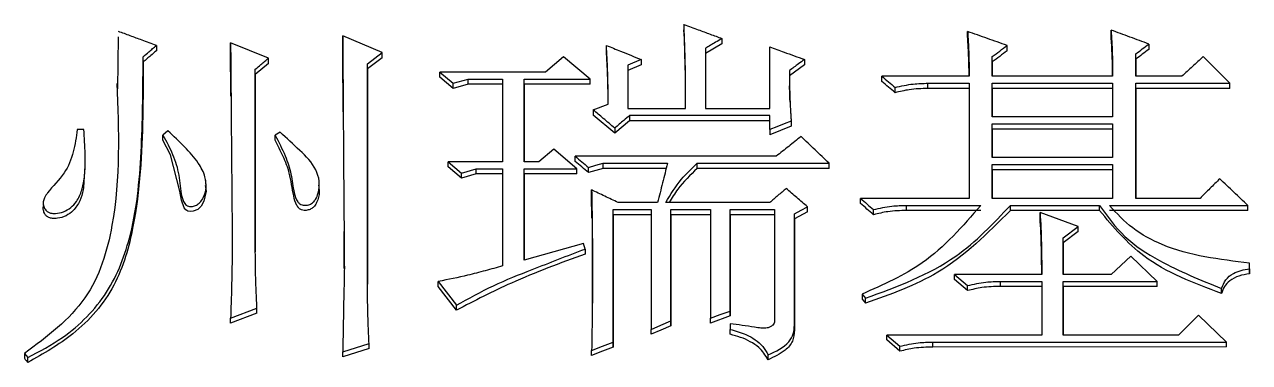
# Model space of a CAD drawing. Header units: millimetres. Extents: x 2379 to 4059, y 879 to 2067.
# Drawn here: x 2711.78 to 2719.82, y 1809.77 to 1811.98 of the extents above; entities that cross this region are included whole.
import ezdxf

# ---------------------------------------------------------------- set-up
doc = ezdxf.new("R2010")
doc.units = ezdxf.units.MM

msp = doc.modelspace()

# ---------------------------------------------------------------- linework, layer by layer
at = {"color": 7, "linetype": 'Continuous', "lineweight": 25}
for p, q in [((2716.1076, 1811.9838), (2716.1076, 1811.9488)), ((2717.9682, 1811.903), (2717.9681, 1811.9379)), ((2718.9093, 1811.9122), (2718.9093, 1811.9471)), ((2712.393, 1811.5623), (2712.3972, 1811.903)), ((2712.646, 1811.8461), (2712.646, 1811.8113)), ((2713.3816, 1811.7634), (2713.1328, 1811.8644)), ((2713.1328, 1811.8297), (2713.1328, 1811.8644)), ((2714.128, 1811.8002), (2713.8684, 1811.9103)), ((2713.8684, 1811.8755), (2713.8684, 1811.9103)), ((2715.5992, 1811.8114), (2715.5992, 1811.8461)), ((2716.3564, 1811.8572), (2716.2482, 1811.793)), ((2716.3564, 1811.892), (2716.3564, 1811.8572)), ((2716.6701, 1811.4325), (2716.6701, 1811.8369)), ((2718.2278, 1811.8114), (2718.2278, 1811.8461)), ((2719.1581, 1811.8553), (2719.1581, 1811.8205)), ((2712.5594, 1811.7379), (2712.5594, 1811.7726)), ((2713.1355, 1811.5145), (2713.1328, 1811.8297)), ((2713.3816, 1811.7288), (2713.3816, 1811.7634)), ((2714.0307, 1811.7267), (2714.128, 1811.8002)), ((2714.128, 1811.7655), (2714.0307, 1811.6921)), ((2714.128, 1811.7655), (2714.128, 1811.8002)), ((2715.3179, 1811.7726), (2715.1989, 1811.6716)), ((2715.491, 1811.6256), (2715.3179, 1811.7726)), ((2716.2482, 1811.8277), (2716.2482, 1811.4325)), ((2716.2482, 1811.8277), (2716.2482, 1811.793)), ((2716.2482, 1811.793), (2716.2482, 1811.4325)), ((2718.1304, 1811.644), (2718.1304, 1811.7727)), ((2718.1304, 1811.738), (2718.1304, 1811.7727)), ((2719.0715, 1811.644), (2719.0715, 1811.791)), ((2719.0715, 1811.7564), (2719.0715, 1811.791)), ((2719.0715, 1811.7564), (2719.0715, 1811.644)), ((2713.3816, 1811.7288), (2713.2951, 1811.6554)), ((2713.2951, 1810.4919), (2713.2951, 1811.69)), ((2713.2951, 1811.6554), (2713.2951, 1811.69)), ((2714.0307, 1810.2792), (2714.0307, 1811.7267)), ((2714.0307, 1811.6921), (2714.0307, 1811.7267)), ((2714.0307, 1811.6921), (2714.0307, 1810.2791)), ((2715.8263, 1811.7543), (2715.7398, 1811.7175)), ((2715.8263, 1811.7196), (2715.7398, 1811.6829)), ((2715.7398, 1811.7175), (2715.7398, 1811.4325)), ((2715.7398, 1811.7175), (2715.7398, 1811.6829)), ((2715.7398, 1811.6829), (2715.7398, 1811.4325)), ((2715.8263, 1811.7543), (2715.8263, 1811.7196)), ((2716.8972, 1811.7197), (2716.7999, 1811.6462)), ((2716.8972, 1811.7543), (2716.8972, 1811.7197)), ((2718.1304, 1811.738), (2718.1304, 1811.644)), ((2713.2951, 1811.6554), (2713.2951, 1810.4918)), ((2714.5066, 1811.6716), (2714.5932, 1811.5981)), ((2715.1989, 1811.6716), (2714.5066, 1811.6716)), ((2714.5066, 1811.6371), (2714.5066, 1811.6716)), ((2714.5932, 1811.5636), (2714.5066, 1811.6371)), ((2714.5932, 1811.5981), (2714.6905, 1811.6256)), ((2714.5932, 1811.5636), (2714.5932, 1811.5981)), ((2714.6905, 1811.6256), (2714.9177, 1811.6256)), ((2714.6905, 1811.5912), (2714.6905, 1811.6256)), ((2714.9177, 1811.6256), (2714.9177, 1811.0826)), ((2715.0583, 1811.6256), (2715.491, 1811.6256)), ((2715.0583, 1811.0826), (2715.0583, 1811.6256)), ((2715.0583, 1811.5912), (2715.0583, 1811.6256)), ((2717.979, 1811.644), (2717.4057, 1811.644)), ((2717.4057, 1811.6095), (2717.4057, 1811.644)), ((2717.7085, 1811.5981), (2717.979, 1811.5981)), ((2717.7085, 1811.5637), (2717.7085, 1811.5981)), ((2717.979, 1811.5981), (2717.979, 1810.8429)), ((2718.9201, 1811.644), (2718.1304, 1811.644)), ((2718.1304, 1811.5981), (2718.9201, 1811.5981)), ((2718.1304, 1811.3773), (2718.1304, 1811.5981)), ((2718.1304, 1811.5637), (2718.1304, 1811.5981)), ((2718.9201, 1811.5981), (2718.9201, 1811.3773)), ((2719.3744, 1811.6441), (2719.0715, 1811.644)), ((2719.0715, 1811.5981), (2719.6881, 1811.5981)), ((2719.0715, 1810.8429), (2719.0715, 1811.5981)), ((2719.0715, 1811.5637), (2719.0715, 1811.5981)), ((2719.6881, 1811.5637), (2719.6881, 1811.5981)), ((2714.6905, 1811.5912), (2714.5932, 1811.5636)), ((2714.9177, 1811.5912), (2714.6905, 1811.5912)), ((2715.0583, 1811.5912), (2715.0583, 1811.0826)), ((2715.491, 1811.5912), (2715.0583, 1811.5912)), ((2717.4922, 1811.5361), (2717.4922, 1811.5705)), ((2717.979, 1811.5637), (2717.7085, 1811.5637)), ((2718.1304, 1811.5637), (2718.1304, 1811.3773)), ((2718.9201, 1811.5637), (2718.1304, 1811.5637)), ((2719.0715, 1811.5637), (2719.0715, 1810.8429)), ((2719.6881, 1811.5637), (2719.0715, 1811.5637)), ((2715.5126, 1811.4233), (2715.61, 1811.4601)), ((2715.5126, 1811.4233), (2715.5126, 1811.3891)), ((2715.6533, 1811.2696), (2715.5126, 1811.3891)), ((2715.7398, 1811.4325), (2716.1184, 1811.4325)), ((2716.6701, 1811.3865), (2715.7506, 1811.3865)), ((2715.7506, 1811.3865), (2715.7506, 1811.3524)), ((2716.2482, 1811.4325), (2716.6701, 1811.4325)), ((2716.6701, 1811.2945), (2716.6701, 1811.3865)), ((2718.9201, 1811.3773), (2718.1304, 1811.3773)), ((2712.1701, 1811.2945), (2712.1267, 1811.2945)), ((2712.7218, 1811.2852), (2712.6893, 1811.2576)), ((2713.4574, 1811.2761), (2713.4249, 1811.2576)), ((2715.7506, 1811.3524), (2715.6533, 1811.2696)), ((2715.6533, 1811.3037), (2715.6533, 1811.2696)), ((2716.6701, 1811.3524), (2715.7506, 1811.3524)), ((2716.8107, 1811.3156), (2716.6701, 1811.2605)), ((2716.6701, 1811.2945), (2716.6701, 1811.2605)), ((2716.8107, 1811.3497), (2716.8107, 1811.3156)), ((2718.1304, 1811.3313), (2718.9201, 1811.3313)), ((2718.1304, 1811.1103), (2718.1304, 1811.3313)), ((2718.1304, 1811.2972), (2718.1304, 1811.3313)), ((2718.1304, 1811.2972), (2718.1304, 1811.1103)), ((2718.9201, 1811.2972), (2718.1304, 1811.2972)), ((2718.9201, 1811.3313), (2718.9201, 1811.1103)), ((2713.4249, 1811.2236), (2713.4249, 1811.2576)), ((2715.253, 1811.1655), (2715.1557, 1811.0826)), ((2715.4045, 1811.0365), (2715.253, 1811.1655)), ((2716.7134, 1811.1195), (2715.3936, 1811.1195)), ((2715.3936, 1811.0857), (2715.3936, 1811.1195)), ((2712.1771, 1811.0018), (2712.1771, 1811.0359)), ((2714.5607, 1811.0826), (2714.6472, 1811.0089)), ((2714.9177, 1811.0826), (2714.5607, 1811.0826)), ((2714.6472, 1810.9752), (2714.5607, 1811.0488)), ((2714.6472, 1811.0089), (2714.7446, 1811.0365)), ((2714.7446, 1811.0365), (2714.9177, 1811.0365)), ((2714.7446, 1811.0028), (2714.7446, 1811.0365)), ((2714.9177, 1811.0365), (2714.9177, 1810.3995)), ((2715.1557, 1811.0826), (2715.0583, 1811.0826)), ((2715.0583, 1811.0365), (2715.4045, 1811.0365)), ((2715.0583, 1810.4365), (2715.0583, 1811.0365)), ((2715.0583, 1811.0028), (2715.0583, 1811.0365)), ((2715.4802, 1811.012), (2715.4802, 1811.0458)), ((2715.5775, 1811.0397), (2715.4802, 1811.012)), ((2715.5775, 1811.0734), (2715.9994, 1811.0734)), ((2715.9909, 1811.0397), (2715.5775, 1811.0397)), ((2716.1942, 1811.0734), (2717.0595, 1811.0734)), ((2716.1942, 1811.0397), (2716.1942, 1811.0734)), ((2717.0595, 1811.0397), (2716.1942, 1811.0397)), ((2717.0595, 1811.0397), (2717.0595, 1811.0734)), ((2718.9201, 1811.1103), (2718.1304, 1811.1103)), ((2718.1304, 1811.0642), (2718.9201, 1811.0642)), ((2718.1304, 1810.8429), (2718.1304, 1811.0642)), ((2718.1304, 1811.0305), (2718.1304, 1811.0642)), ((2718.9201, 1811.0642), (2718.9201, 1810.8429)), ((2712.9698, 1810.9365), (2712.9698, 1810.962)), ((2713.713, 1810.9579), (2713.713, 1810.9628)), ((2714.6472, 1810.9752), (2714.6472, 1811.0089)), ((2714.7446, 1811.0028), (2714.6472, 1810.9752)), ((2714.9177, 1811.0028), (2714.7446, 1811.0028)), ((2715.0583, 1811.0028), (2715.0583, 1810.4365)), ((2715.4045, 1811.0028), (2715.0583, 1811.0028)), ((2718.1304, 1811.0305), (2718.1304, 1810.8429)), ((2718.9201, 1811.0305), (2718.1304, 1811.0305)), ((2711.948, 1810.899), (2711.948, 1810.898)), ((2713.713, 1810.9287), (2713.713, 1810.9453)), ((2715.5018, 1810.8647), (2715.5018, 1810.8982)), ((2715.5037, 1810.7123), (2715.5018, 1810.8647)), ((2715.9345, 1810.8152), (2715.6749, 1810.8152)), ((2716.6701, 1810.8152), (2715.9886, 1810.8152)), ((2717.979, 1810.8429), (2717.265, 1810.8429)), ((2717.265, 1810.8094), (2717.265, 1810.8429)), ((2717.5679, 1810.7967), (2718.0547, 1810.7967)), ((2717.5679, 1810.7633), (2717.5679, 1810.7967)), ((2718.9201, 1810.8429), (2718.1304, 1810.8429)), ((2718.2494, 1810.7967), (2718.8336, 1810.7967)), ((2718.2494, 1810.7633), (2718.2494, 1810.7967)), ((2718.8336, 1810.7633), (2718.8336, 1810.7967)), ((2718.8985, 1810.7967), (2719.8071, 1810.7967)), ((2719.4934, 1810.8429), (2719.0715, 1810.8429)), ((2719.8071, 1810.7634), (2719.8071, 1810.7967)), ((2715.5042, 1810.7161), (2715.5041, 1809.9944)), ((2715.6424, 1810.769), (2715.8912, 1810.769)), ((2715.6425, 1809.8995), (2715.6424, 1810.769)), ((2715.6424, 1810.7357), (2715.6424, 1810.769)), ((2715.6424, 1810.7357), (2715.6425, 1809.8673)), ((2715.8912, 1810.7357), (2715.6424, 1810.7357)), ((2715.8912, 1810.769), (2715.8913, 1809.983)), ((2716.021, 1810.769), (2716.2807, 1810.769)), ((2716.0211, 1810.0385), (2716.021, 1810.769)), ((2716.0211, 1810.7357), (2716.021, 1810.769)), ((2716.0211, 1810.7357), (2716.0211, 1810.0061)), ((2716.2807, 1810.7357), (2716.0211, 1810.7357)), ((2716.2807, 1810.769), (2716.2807, 1810.0571)), ((2716.4105, 1810.769), (2716.7025, 1810.769)), ((2716.4105, 1810.1034), (2716.4105, 1810.769)), ((2716.4105, 1810.7357), (2716.4105, 1810.769)), ((2716.4105, 1810.7357), (2716.4105, 1810.0709)), ((2716.7025, 1810.7357), (2716.4105, 1810.7357)), ((2716.7025, 1810.769), (2716.7025, 1810.0385)), ((2716.9189, 1810.7541), (2716.8323, 1810.708)), ((2716.8324, 1810.0107), (2716.8323, 1810.7413)), ((2716.8323, 1810.708), (2716.8323, 1810.7413)), ((2716.9189, 1810.7541), (2716.9189, 1810.7875)), ((2717.3516, 1810.7357), (2717.3516, 1810.769)), ((2718.0547, 1810.7633), (2717.5679, 1810.7633)), ((2718.8336, 1810.7633), (2718.2494, 1810.7633)), ((2718.6929, 1810.6583), (2718.4441, 1810.7506)), ((2718.4441, 1810.7173), (2718.4441, 1810.7506)), ((2719.8071, 1810.7634), (2718.8985, 1810.7633)), ((2716.8323, 1810.708), (2716.8324, 1809.9784)), ((2718.5956, 1810.5844), (2718.6929, 1810.6583)), ((2718.6929, 1810.625), (2718.6929, 1810.6583)), ((2718.6929, 1810.625), (2718.5956, 1810.5512)), ((2718.5956, 1810.344), (2718.5956, 1810.5844)), ((2718.5956, 1810.5512), (2718.5956, 1810.5844)), ((2718.5956, 1810.5512), (2718.5956, 1810.344)), ((2715.4477, 1810.5474), (2715.0583, 1810.4365)), ((2715.4585, 1810.5104), (2715.4477, 1810.5474)), ((2715.4585, 1810.5104), (2715.4585, 1810.4774)), ((2719.0391, 1810.4642), (2718.9093, 1810.344)), ((2719.2122, 1810.2978), (2719.0391, 1810.4642)), ((2719.8179, 1810.381), (2719.8179, 1810.418)), ((2719.8179, 1810.3851), (2719.8179, 1810.418)), ((2717.8816, 1810.344), (2717.9682, 1810.27)), ((2718.4549, 1810.344), (2717.8816, 1810.344)), ((2717.8816, 1810.3112), (2717.8816, 1810.344)), ((2717.9682, 1810.2373), (2717.8816, 1810.3112)), ((2718.9093, 1810.344), (2718.5956, 1810.344)), ((2719.8179, 1810.381), (2719.8179, 1810.3482)), ((2714.4958, 1810.2977), (2714.6144, 1810.1409)), ((2714.4958, 1810.265), (2714.4958, 1810.2977)), ((2714.6144, 1810.1084), (2714.4958, 1810.265)), ((2717.9682, 1810.2373), (2717.9682, 1810.27)), ((2718.1845, 1810.2978), (2718.4549, 1810.2978)), ((2718.1845, 1810.265), (2718.1845, 1810.2978)), ((2718.455, 1810.265), (2718.1845, 1810.265)), ((2718.4549, 1810.2978), (2718.455, 1809.9459)), ((2718.5956, 1810.2978), (2719.2122, 1810.2978)), ((2718.5956, 1809.9459), (2718.5956, 1810.2978)), ((2718.5956, 1810.265), (2718.5956, 1810.2978)), ((2718.5956, 1810.265), (2718.5956, 1809.9459)), ((2719.2122, 1810.265), (2718.5956, 1810.265)), ((2719.2122, 1810.265), (2719.2122, 1810.2978)), ((2719.634, 1810.2188), (2719.634, 1810.2515)), ((2717.2759, 1810.2145), (2717.2975, 1810.1867)), ((2717.2759, 1810.2145), (2717.2759, 1810.1818)), ((2717.2975, 1810.1541), (2717.2975, 1810.1867)), ((2713.1328, 1810.057), (2713.3059, 1810.1219)), ((2713.3059, 1810.0894), (2713.1328, 1810.0246)), ((2713.3059, 1810.0894), (2713.3059, 1810.1219)), ((2714.6144, 1810.1084), (2714.6144, 1810.1409)), ((2716.4105, 1810.0709), (2716.2807, 1810.0246)), ((2716.4105, 1810.0709), (2716.4105, 1810.1034)), ((2719.4826, 1810.0756), (2719.3528, 1809.9459)), ((2719.6665, 1809.8996), (2719.4826, 1810.0756)), ((2713.1328, 1810.0246), (2713.1328, 1810.057)), ((2716.0211, 1810.0061), (2716.0211, 1810.0385)), ((2716.2807, 1810.0246), (2716.2807, 1810.0571)), ((2716.4105, 1810.02), (2716.4105, 1809.983)), ((2716.8324, 1809.9784), (2716.8324, 1810.0107)), ((2715.8913, 1809.9506), (2715.8913, 1809.983)), ((2716.4105, 1809.9506), (2716.4105, 1809.983)), ((2717.4381, 1809.9459), (2717.5247, 1809.8718)), ((2718.455, 1809.9459), (2717.4381, 1809.9459)), ((2717.4381, 1809.9136), (2717.4381, 1809.9459)), ((2717.5247, 1809.8396), (2717.4381, 1809.9136)), ((2719.3528, 1809.9459), (2718.5956, 1809.9459)), ((2713.8684, 1809.8346), (2714.0415, 1809.8903)), ((2714.0415, 1809.8581), (2713.8684, 1809.8025)), ((2713.8684, 1809.8025), (2713.8684, 1809.8346)), ((2714.0415, 1809.8581), (2714.0415, 1809.8903)), ((2715.5018, 1809.8118), (2715.5018, 1809.8439)), ((2715.6425, 1809.8673), (2715.6425, 1809.8995)), ((2717.5247, 1809.8396), (2717.5247, 1809.8718)), ((2717.741, 1809.8996), (2719.6665, 1809.8996)), ((2717.741, 1809.8673), (2717.741, 1809.8996)), ((2719.6665, 1809.8674), (2717.741, 1809.8673)), ((2719.6665, 1809.8674), (2719.6665, 1809.8996)), ((2711.7807, 1809.8253), (2711.7807, 1809.7932)), ((2711.8022, 1809.7656), (2711.8022, 1809.7977)), ((2716.6593, 1809.784), (2716.6593, 1809.8161))]:
    msp.add_line(p, q, dxfattribs=at)
at = {"color": 7, "linetype": 'Continuous', "lineweight": 25, "flags": 128}
for points in [[(2715.491, 1811.5912), (2715.491, 1811.6084), (2715.491, 1811.6256)], [(2716.8107, 1811.3497), (2716.7646, 1811.3316), (2716.7173, 1811.313), (2716.6701, 1811.2945)], [(2712.6893, 1811.2236), (2712.6893, 1811.2385), (2712.6893, 1811.2481), (2712.6893, 1811.2576)], [(2712.9671, 1810.9278), (2712.9727, 1810.8901), (2712.9575, 1810.8238), (2712.9392, 1810.7911), (2712.917, 1810.7703), (2712.8884, 1810.7579), (2712.8679, 1810.7558), (2712.853, 1810.7588), (2712.8402, 1810.7665), (2712.8284, 1810.7812), (2712.8105, 1810.8309), (2712.8005, 1810.8909), (2712.7393, 1811.1283), (2712.6893, 1811.2236), (2712.6893, 1811.2236)], [(2714.5607, 1811.0488), (2714.5607, 1811.0573), (2714.5607, 1811.0657), (2714.5607, 1811.0742), (2714.5607, 1811.0826)], [(2715.4045, 1811.0028), (2715.4045, 1811.0113), (2715.4045, 1811.0239), (2715.4045, 1811.0365)], [(2715.4802, 1811.0458), (2715.5289, 1811.0596), (2715.5775, 1811.0734)], [(2715.5775, 1811.0397), (2715.5775, 1811.0481), (2715.5775, 1811.0565), (2715.5775, 1811.0734)], [(2716.8323, 1810.7413), (2716.8756, 1810.7644), (2716.9189, 1810.7875)], [(2717.2759, 1810.1818), (2717.2867, 1810.168), (2717.2975, 1810.1541)], [(2716.2807, 1810.0571), (2716.3456, 1810.0802), (2716.4105, 1810.1034)], [(2715.8913, 1809.983), (2715.9562, 1810.0107), (2716.0211, 1810.0385)], [(2716.0211, 1810.0061), (2715.9562, 1809.9784), (2715.8913, 1809.9506)], [(2715.5018, 1809.8439), (2715.5721, 1809.8717), (2715.6425, 1809.8995)], [(2715.6425, 1809.8673), (2715.5721, 1809.8395), (2715.5018, 1809.8118)], [(2711.7807, 1809.8253), (2711.7915, 1809.8115), (2711.8022, 1809.7977)], [(2711.7807, 1809.7932), (2711.7861, 1809.7863), (2711.7915, 1809.7793), (2711.8022, 1809.7656)]]:
    msp.add_lwpolyline(points, dxfattribs=at)
at = {"color": 7, "linetype": 'Continuous', "lineweight": 25}
for points, knots in [([(2712.646, 1811.8461), (2712.6147, 1811.8576), (2712.5576, 1811.8787), (2712.4746, 1811.9093), (2712.423, 1811.9284), (2712.3972, 1811.9379)], [0, 0, 0, 0, 0.377734, 0.688867, 1, 1, 1, 1]), ([(2716.1184, 1811.4325), (2716.1184, 1811.4358), (2716.1184, 1811.4424), (2716.1184, 1811.4522), (2716.1184, 1811.462), (2716.1184, 1811.4718), (2716.1184, 1811.4816), (2716.1184, 1811.4914), (2716.1183, 1811.4996), (2716.1183, 1811.5078), (2716.1183, 1811.5159), (2716.1183, 1811.5258), (2716.1183, 1811.5339), (2716.1182, 1811.5421), (2716.1182, 1811.5503), (2716.1182, 1811.5601), (2716.1181, 1811.5683), (2716.1181, 1811.5764), (2716.118, 1811.5846), (2716.118, 1811.5944), (2716.1179, 1811.6026), (2716.1179, 1811.6108), (2716.1178, 1811.6189), (2716.1177, 1811.6287), (2716.1176, 1811.6369), (2716.1175, 1811.6451), (2716.1174, 1811.6532), (2716.1173, 1811.6631), (2716.1172, 1811.6712), (2716.1171, 1811.6794), (2716.1169, 1811.6876), (2716.1168, 1811.6974), (2716.1166, 1811.7072), (2716.1164, 1811.7153), (2716.1162, 1811.7235), (2716.1161, 1811.7317), (2716.1159, 1811.7398), (2716.1157, 1811.748), (2716.1155, 1811.7561), (2716.1152, 1811.7659), (2716.115, 1811.7757), (2716.1147, 1811.7839), (2716.1145, 1811.7921), (2716.1142, 1811.8002), (2716.1139, 1811.81), (2716.1137, 1811.8182), (2716.1134, 1811.8263), (2716.1131, 1811.8345), (2716.1128, 1811.8443), (2716.1125, 1811.8524), (2716.1123, 1811.8606), (2716.112, 1811.8688), (2716.1116, 1811.8785), (2716.1113, 1811.8867), (2716.111, 1811.8949), (2716.1107, 1811.903), (2716.1103, 1811.9128), (2716.11, 1811.9209), (2716.1097, 1811.9291), (2716.1094, 1811.9373), (2716.109, 1811.947), (2716.1087, 1811.9552), (2716.1084, 1811.9633), (2716.108, 1811.9723), (2716.1077, 1811.9797), (2716.1076, 1811.9838)], [0, 0, 0, 0, 0.017776, 0.035552, 0.053328, 0.071104, 0.08888, 0.106656, 0.124432, 0.13332, 0.151096, 0.168872, 0.186648, 0.195536, 0.213312, 0.231088, 0.248863, 0.257751, 0.275527, 0.293303, 0.311079, 0.319967, 0.337743, 0.355519, 0.373295, 0.382183, 0.399959, 0.417735, 0.435511, 0.444399, 0.462175, 0.479951, 0.497727, 0.515503, 0.524391, 0.542167, 0.559943, 0.568831, 0.586607, 0.604383, 0.622159, 0.639935, 0.648823, 0.666599, 0.684375, 0.702151, 0.711039, 0.728814, 0.74659, 0.764366, 0.773254, 0.79103, 0.808806, 0.826582, 0.83547, 0.853246, 0.871022, 0.888798, 0.897686, 0.915462, 0.933238, 0.951014, 0.959902, 0.977678, 1, 1, 1, 1]), ([(2716.1076, 1811.9838), (2716.1389, 1811.9722), (2716.196, 1811.9512), (2716.279, 1811.9206), (2716.3306, 1811.9015), (2716.3564, 1811.892)], [0, 0, 0, 0, 0.377751, 0.688875, 1, 1, 1, 1]), ([(2716.1183, 1811.4325), (2716.1183, 1811.4735), (2716.1182, 1811.5667), (2716.1159, 1811.7389), (2716.1107, 1811.87), (2716.1076, 1811.9488)], [0, 0, 0, 0, 0.237453, 0.541098, 1, 1, 1, 1]), ([(2717.9681, 1811.9379), (2717.9702, 1811.9063), (2717.9744, 1811.8417), (2717.9778, 1811.7437), (2717.9786, 1811.6773), (2717.979, 1811.644)], [0, 0, 0, 0, 0.32278, 0.661317, 1, 1, 1, 1]), ([(2718.2278, 1811.8461), (2718.1845, 1811.8614), (2718.098, 1811.892), (2718.0114, 1811.9226), (2717.9681, 1811.9379)], [0, 0, 0, 0, 0.499999, 1, 1, 1, 1]), ([(2718.9093, 1811.9471), (2718.9115, 1811.9148), (2718.9162, 1811.8482), (2718.9191, 1811.7471), (2718.9198, 1811.6784), (2718.9201, 1811.644)], [0, 0, 0, 0, 0.3207986, 0.6603196, 1, 1, 1, 1]), ([(2719.1581, 1811.8553), (2719.1166, 1811.8706), (2719.0337, 1811.9012), (2718.9507, 1811.9318), (2718.9093, 1811.9471)], [0, 0, 0, 0, 0.499999, 1, 1, 1, 1]), ([(2712.5595, 1811.7726), (2712.5719, 1811.7832), (2712.5926, 1811.8007), (2712.6215, 1811.8252), (2712.6378, 1811.8391), (2712.646, 1811.8461)], [0, 0, 0, 0, 0.4325048, 0.7162517, 1, 1, 1, 1]), ([(2713.1328, 1811.8644), (2713.133, 1811.8408), (2713.1334, 1811.7936), (2713.134, 1811.7228), (2713.1346, 1811.6519), (2713.1353, 1811.5573), (2713.1363, 1811.4391), (2713.1374, 1811.2971), (2713.1386, 1811.155), (2713.1398, 1811.0128), (2713.1408, 1810.8942), (2713.1418, 1810.7857), (2713.1425, 1810.7059), (2713.1432, 1810.6312), (2713.1435, 1810.5938), (2713.1436, 1810.5751)], [0, 0, 0, 0, 0.055103, 0.110206, 0.165309, 0.220412, 0.330617, 0.440823, 0.551029, 0.661235, 0.771441, 0.826543, 0.913271, 0.956635, 1, 1, 1, 1]), ([(2713.8684, 1811.9103), (2713.8687, 1811.8611), (2713.8694, 1811.7626), (2713.8705, 1811.6146), (2713.8715, 1811.4666), (2713.8724, 1811.3184), (2713.8738, 1811.1207), (2713.8751, 1810.9228), (2713.8767, 1810.7247), (2713.8776, 1810.6008), (2713.8783, 1810.514), (2713.8788, 1810.4521), (2713.879, 1810.415), (2713.8792, 1810.3902)], [0, 0, 0, 0, 0.097575, 0.19515, 0.292725, 0.390299, 0.487874, 0.683024, 0.780599, 0.878174, 0.926961, 0.951355, 1, 1, 1, 1]), ([(2713.8718, 1811.4116), (2713.8714, 1811.4649), (2713.8706, 1811.569), (2713.8695, 1811.7236), (2713.8688, 1811.8249), (2713.8684, 1811.8755)], [0, 0, 0, 0, 0.344582, 0.67229, 1, 1, 1, 1]), ([(2715.61, 1811.4601), (2715.6099, 1811.4972), (2715.6097, 1811.5713), (2715.6068, 1811.7), (2715.602, 1811.7915), (2715.5992, 1811.8461)], [0, 0, 0, 0, 0.2875751, 0.5751666, 1, 1, 1, 1]), ([(2715.5992, 1811.8461), (2715.6301, 1811.8336), (2715.6834, 1811.8121), (2715.7591, 1811.7814), (2715.8039, 1811.7633), (2715.8263, 1811.7543)], [0, 0, 0, 0, 0.408301, 0.70415, 1, 1, 1, 1]), ([(2716.3564, 1811.892), (2716.3423, 1811.8836), (2716.3172, 1811.8688), (2716.2812, 1811.8473), (2716.2592, 1811.8343), (2716.2482, 1811.8277)], [0, 0, 0, 0, 0.390452, 0.695225, 1, 1, 1, 1]), ([(2716.6701, 1811.8369), (2716.7015, 1811.8255), (2716.755, 1811.806), (2716.8307, 1811.7785), (2716.8751, 1811.7624), (2716.8972, 1811.7543)], [0, 0, 0, 0, 0.4145168, 0.7072578, 1, 1, 1, 1]), ([(2717.9784, 1811.644), (2717.9782, 1811.6642), (2717.9774, 1811.7175), (2717.9746, 1811.8039), (2717.9703, 1811.87), (2717.9682, 1811.903)], [0, 0, 0, 0, 0.233176, 0.61648, 1, 1, 1, 1]), ([(2718.1304, 1811.7727), (2718.1466, 1811.7849), (2718.1791, 1811.8094), (2718.2115, 1811.8339), (2718.2278, 1811.8461)], [0, 0, 0, 0, 0.500001, 1, 1, 1, 1]), ([(2718.9197, 1811.644), (2718.9195, 1811.665), (2718.9189, 1811.7202), (2718.9165, 1811.8097), (2718.9117, 1811.878), (2718.9093, 1811.9122)], [0, 0, 0, 0, 0.234022, 0.616855, 1, 1, 1, 1]), ([(2719.0715, 1811.791), (2719.0859, 1811.8018), (2719.1148, 1811.8232), (2719.1436, 1811.8446), (2719.1581, 1811.8553)], [0, 0, 0, 0, 0.5000012, 1, 1, 1, 1]), ([(2711.8022, 1809.7977), (2711.8799, 1809.839), (2712.0818, 1809.9464), (2712.3458, 1810.2146), (2712.5116, 1810.6608), (2712.5547, 1811.1878), (2712.5579, 1811.5768), (2712.5594, 1811.7726)], [0, 0, 0, 0, 0.112639, 0.292888, 0.474955, 0.735645, 1, 1, 1, 1]), ([(2712.646, 1811.8113), (2712.6335, 1811.8007), (2712.6129, 1811.7832), (2712.584, 1811.7588), (2712.5677, 1811.7449), (2712.5595, 1811.7379)], [0, 0, 0, 0, 0.432757, 0.716378, 1, 1, 1, 1]), ([(2713.2951, 1811.69), (2713.3074, 1811.7004), (2713.328, 1811.7179), (2713.3569, 1811.7424), (2713.3734, 1811.7564), (2713.3816, 1811.7634)], [0, 0, 0, 0, 0.428366, 0.714182, 1, 1, 1, 1]), ([(2715.6098, 1811.4601), (2715.6097, 1811.4857), (2715.6095, 1811.5484), (2715.6067, 1811.6656), (2715.602, 1811.7569), (2715.5992, 1811.8114)], [0, 0, 0, 0, 0.218758, 0.534706, 1, 1, 1, 1]), ([(2718.2278, 1811.8114), (2718.2115, 1811.7991), (2718.1791, 1811.7747), (2718.1466, 1811.7502), (2718.1304, 1811.738)], [0, 0, 0, 0, 0.499998, 1, 1, 1, 1]), ([(2719.1581, 1811.8205), (2719.1436, 1811.8098), (2719.1148, 1811.7885), (2719.0859, 1811.7671), (2719.0715, 1811.7564)], [0, 0, 0, 0, 0.499999, 1, 1, 1, 1]), ([(2719.515, 1811.7727), (2719.4916, 1811.7512), (2719.4447, 1811.7084), (2719.3978, 1811.6655), (2719.3744, 1811.6441)], [0, 0, 0, 0, 0.5, 1, 1, 1, 1]), ([(2719.6881, 1811.5981), (2719.6593, 1811.6272), (2719.6016, 1811.6854), (2719.5439, 1811.7436), (2719.515, 1811.7727)], [0, 0, 0, 0, 0.5, 1, 1, 1, 1]), ([(2712.5594, 1811.738), (2712.5591, 1811.6181), (2712.5581, 1811.258), (2712.5312, 1810.7625), (2712.3941, 1810.2595), (2712.13, 1809.9514), (2711.9042, 1809.8234), (2711.8022, 1809.7656)], [0, 0, 0, 0, 0.162061, 0.486697, 0.667178, 0.849695, 1, 1, 1, 1]), ([(2716.8972, 1811.7543), (2716.8843, 1811.7445), (2716.8615, 1811.7273), (2716.8291, 1811.7028), (2716.8096, 1811.6881), (2716.7999, 1811.6808)], [0, 0, 0, 0, 0.400149, 0.700074, 1, 1, 1, 1]), ([(2716.7999, 1811.6808), (2716.7999, 1811.6394), (2716.7999, 1811.5955), (2716.801, 1811.549), (2716.8012, 1811.5386), (2716.8015, 1811.5283), (2716.8018, 1811.518), (2716.8021, 1811.5102), (2716.8025, 1811.4999), (2716.8029, 1811.4895), (2716.8035, 1811.4766), (2716.804, 1811.4663), (2716.8045, 1811.4559), (2716.805, 1811.4456), (2716.8056, 1811.4353), (2716.8062, 1811.4249), (2716.8068, 1811.4146), (2716.8073, 1811.4055), (2716.8077, 1811.3978), (2716.8081, 1811.3926), (2716.8085, 1811.3862), (2716.8089, 1811.3784), (2716.8093, 1811.372), (2716.8096, 1811.3668), (2716.8099, 1811.362), (2716.8103, 1811.3563), (2716.8106, 1811.3519), (2716.8107, 1811.3497)], [0, 0, 0, 0, 0.3746898, 0.3981076, 0.4215253, 0.4683608, 0.4917786, 0.5151963, 0.538614, 0.5854496, 0.6088673, 0.6557028, 0.6791205, 0.7025382, 0.7493737, 0.7727914, 0.7962091, 0.8430445, 0.8547534, 0.8664622, 0.88988, 0.9132977, 0.9367154, 0.9484242, 0.9601331, 0.9800665, 1, 1, 1, 1]), ([(2712.3858, 1811.5966), (2712.3984, 1811.2873), (2712.4179, 1810.811), (2712.221, 1810.1535), (2711.9291, 1809.9359), (2711.7807, 1809.8253)], [0, 0, 0, 0, 0.476561, 0.733993, 1, 1, 1, 1]), ([(2717.4057, 1811.644), (2717.4201, 1811.6318), (2717.4489, 1811.6073), (2717.4778, 1811.5828), (2717.4922, 1811.5705)], [0, 0, 0, 0, 0.5, 1, 1, 1, 1]), ([(2717.4922, 1811.5361), (2717.4778, 1811.5483), (2717.4489, 1811.5728), (2717.4201, 1811.5973), (2717.4057, 1811.6095)], [0, 0, 0, 0, 0.4999977, 1, 1, 1, 1]), ([(2717.4922, 1811.5705), (2717.5319, 1811.5796), (2717.6031, 1811.596), (2717.6763, 1811.5974), (2717.7085, 1811.5981)], [0, 0, 0, 0, 0.558835, 1, 1, 1, 1]), ([(2716.8036, 1811.4747), (2716.8024, 1811.5048), (2716.8011, 1811.5393), (2716.8007, 1811.5774), (2716.8006, 1811.5822)], [0, 0, 0, 0, 0.872829, 1, 1, 1, 1]), ([(2717.7085, 1811.5637), (2717.6674, 1811.5626), (2717.5942, 1811.5606), (2717.5233, 1811.5436), (2717.4922, 1811.5361)], [0, 0, 0, 0, 0.5610854, 1, 1, 1, 1]), ([(2715.6533, 1811.3037), (2715.6408, 1811.3143), (2715.6158, 1811.3356), (2715.5689, 1811.3754), (2715.5345, 1811.4047), (2715.5126, 1811.4233)], [0, 0, 0, 0, 0.266243, 0.532487, 1, 1, 1, 1]), ([(2715.7506, 1811.3865), (2715.7381, 1811.3759), (2715.7157, 1811.3568), (2715.6832, 1811.3292), (2715.6632, 1811.3122), (2715.6533, 1811.3037)], [0, 0, 0, 0, 0.384576, 0.692287, 1, 1, 1, 1]), ([(2712.1267, 1811.2945), (2712.1201, 1811.2453), (2712.1067, 1811.1467), (2712.0474, 1810.9981), (2711.9565, 1810.9151), (2711.9115, 1810.85), (2711.9021, 1810.8191), (2711.9052, 1810.7902), (2711.9168, 1810.7673), (2711.9336, 1810.7527), (2711.9556, 1810.7444), (2711.9911, 1810.7424), (2712.0379, 1810.7525), (2712.0861, 1810.7801), (2712.13, 1810.8283), (2712.1797, 1810.9454), (2712.1821, 1811.1088), (2712.1735, 1811.2409), (2712.1701, 1811.2945)], [0, 0, 0, 0, 0.115518, 0.231634, 0.360314, 0.38877, 0.411137, 0.433609, 0.45467, 0.468652, 0.482629, 0.505933, 0.545458, 0.585905, 0.62732, 0.690876, 0.874624, 1, 1, 1, 1]), ([(2712.6893, 1811.2576), (2712.7119, 1811.2161), (2712.7574, 1811.1326), (2712.7985, 1810.9961), (2712.8013, 1810.8912), (2712.821, 1810.8276), (2712.8326, 1810.8056), (2712.8484, 1810.7932), (2712.8643, 1810.7886), (2712.8852, 1810.7894), (2712.9094, 1810.7977), (2712.935, 1810.8163), (2712.96, 1810.8556), (2712.9769, 1810.9139), (2712.9668, 1810.9949), (2712.9179, 1811.0874), (2712.8297, 1811.1845), (2712.7592, 1811.2516), (2712.7218, 1811.2852), (2712.7218, 1811.2852)], [0, 0, 0, 0, 0.122963, 0.247031, 0.370505, 0.395962, 0.421667, 0.433716, 0.445798, 0.461982, 0.485013, 0.50855, 0.540716, 0.603687, 0.664288, 0.751122, 0.871606, 0.999878, 1, 1, 1, 1]), ([(2713.4249, 1811.2576), (2713.4482, 1811.2128), (2713.4909, 1811.1305), (2713.533, 1811.002), (2713.5429, 1810.8989), (2713.5627, 1810.8308), (2713.5859, 1810.8061), (2713.604, 1810.798), (2713.6268, 1810.7961), (2713.6523, 1810.8014), (2713.6753, 1810.8151), (2713.6954, 1810.8411), (2713.712, 1810.8878), (2713.7193, 1810.9555), (2713.6865, 1811.0592), (2713.5855, 1811.1616), (2713.5007, 1811.2373), (2713.4574, 1811.2761)], [0, 0, 0, 0, 0.1332879, 0.244453, 0.3554057, 0.4113373, 0.4265667, 0.441924, 0.4602398, 0.4832328, 0.5062844, 0.5267635, 0.567645, 0.6361532, 0.7048683, 0.8490662, 1, 1, 1, 1]), ([(2713.7088, 1810.9284), (2713.7115, 1810.9147), (2713.7188, 1810.877), (2713.7052, 1810.8295), (2713.6853, 1810.7926), (2713.6659, 1810.7748), (2713.6421, 1810.7652), (2713.6185, 1810.7627), (2713.5971, 1810.7667), (2713.5796, 1810.7777), (2713.5587, 1810.8077), (2713.5391, 1810.8869), (2713.5268, 1810.9976), (2713.4798, 1811.1192), (2713.4433, 1811.1887), (2713.4249, 1811.2236)], [0, 0, 0, 0, 0.057615, 0.157871, 0.196115, 0.228698, 0.261313, 0.295448, 0.320179, 0.345123, 0.375318, 0.466815, 0.677503, 0.837718, 1, 1, 1, 1]), ([(2716.8756, 1811.2485), (2716.8486, 1811.227), (2716.7945, 1811.184), (2716.7404, 1811.141), (2716.7134, 1811.1195)], [0, 0, 0, 0, 0.4999994, 1, 1, 1, 1]), ([(2717.0595, 1811.0734), (2717.0289, 1811.1026), (2716.9676, 1811.161), (2716.9063, 1811.2193), (2716.8756, 1811.2485)], [0, 0, 0, 0, 0.5, 1, 1, 1, 1]), ([(2715.3936, 1811.1195), (2715.4081, 1811.1072), (2715.4369, 1811.0826), (2715.4658, 1811.058), (2715.4802, 1811.0458)], [0, 0, 0, 0, 0.499999, 1, 1, 1, 1]), ([(2715.4802, 1811.012), (2715.4658, 1811.0243), (2715.4369, 1811.0489), (2715.4081, 1811.0734), (2715.3936, 1811.0857)], [0, 0, 0, 0, 0.499998, 1, 1, 1, 1]), ([(2715.9994, 1811.0734), (2715.9886, 1811.0304), (2715.967, 1810.9444), (2715.9453, 1810.8582), (2715.9345, 1810.8152)], [0, 0, 0, 0, 0.5, 1, 1, 1, 1]), ([(2715.9886, 1810.8152), (2716.0201, 1810.8679), (2716.0767, 1810.9626), (2716.1581, 1811.0394), (2716.1942, 1811.0734)], [0, 0, 0, 0, 0.5562609, 1, 1, 1, 1]), ([(2716.1942, 1811.0397), (2716.149, 1810.9959), (2716.0783, 1810.9275), (2716.0282, 1810.8449), (2716.0103, 1810.8152)], [0, 0, 0, 0, 0.640616, 1, 1, 1, 1]), ([(2712.1715, 1811.0023), (2712.1712, 1810.9677), (2712.1706, 1810.9079), (2712.1462, 1810.8253), (2712.1076, 1810.7653), (2712.0549, 1810.726), (2712.0059, 1810.7111), (2711.9671, 1810.7096), (2711.9421, 1810.7151), (2711.9247, 1810.726), (2711.9116, 1810.7425), (2711.9042, 1810.7641), (2711.9022, 1810.7836), (2711.9057, 1810.7936), (2711.9064, 1810.7956)], [0, 0, 0, 0, 0.202662, 0.349797, 0.498391, 0.606497, 0.714846, 0.776821, 0.819663, 0.85472, 0.889689, 0.938332, 0.987596, 1, 1, 1, 1]), ([(2719.8071, 1810.7967), (2719.7765, 1810.826), (2719.7152, 1810.8844), (2719.6539, 1810.9428), (2719.6232, 1810.972)], [0, 0, 0, 0, 0.5, 1, 1, 1, 1]), ([(2715.5018, 1810.8982), (2715.5029, 1810.8324), (2715.5063, 1810.6243), (2715.5088, 1810.273), (2715.5042, 1809.987), (2715.5018, 1809.8439)], [0, 0, 0, 0, 0.18758, 0.593728, 1, 1, 1, 1]), ([(2715.6749, 1810.8152), (2715.646, 1810.829), (2715.5884, 1810.8567), (2715.5307, 1810.8844), (2715.5018, 1810.8982)], [0, 0, 0, 0, 0.5, 1, 1, 1, 1]), ([(2716.7783, 1810.9074), (2716.7602, 1810.8921), (2716.7242, 1810.8613), (2716.6881, 1810.8306), (2716.6701, 1810.8152)], [0, 0, 0, 0, 0.500002, 1, 1, 1, 1]), ([(2716.9189, 1810.7875), (2716.8954, 1810.8075), (2716.8486, 1810.8475), (2716.8017, 1810.8875), (2716.7783, 1810.9074)], [0, 0, 0, 0, 0.499999, 1, 1, 1, 1]), ([(2717.265, 1810.8429), (2717.2795, 1810.8306), (2717.3083, 1810.806), (2717.3372, 1810.7813), (2717.3516, 1810.769)], [0, 0, 0, 0, 0.5, 1, 1, 1, 1]), ([(2717.3516, 1810.7357), (2717.3372, 1810.748), (2717.3083, 1810.7726), (2717.2795, 1810.7971), (2717.265, 1810.8094)], [0, 0, 0, 0, 0.499998, 1, 1, 1, 1]), ([(2718.0547, 1810.7967), (2717.9361, 1810.6598), (2717.7209, 1810.4112), (2717.4138, 1810.2754), (2717.2759, 1810.2145)], [0, 0, 0, 0, 0.551009, 1, 1, 1, 1]), ([(2717.2975, 1810.1867), (2717.5065, 1810.2637), (2717.875, 1810.3994), (2718.1363, 1810.6767), (2718.2494, 1810.7967)], [0, 0, 0, 0, 0.567388, 1, 1, 1, 1]), ([(2717.3516, 1810.769), (2717.3913, 1810.7782), (2717.4625, 1810.7946), (2717.5356, 1810.7961), (2717.5679, 1810.7967)], [0, 0, 0, 0, 0.558835, 1, 1, 1, 1]), ([(2718.8336, 1810.7967), (2718.8851, 1810.7251), (2718.9898, 1810.5794), (2719.2719, 1810.3983), (2719.4961, 1810.3074), (2719.634, 1810.2515)], [0, 0, 0, 0, 0.271719, 0.55196, 1, 1, 1, 1]), ([(2719.8179, 1810.418), (2719.6215, 1810.4415), (2719.3496, 1810.474), (2719.0455, 1810.6386), (2718.9471, 1810.7444), (2718.8985, 1810.7967)], [0, 0, 0, 0, 0.568218, 0.786772, 1, 1, 1, 1]), ([(2718.2494, 1810.7633), (2718.1003, 1810.6139), (2717.8301, 1810.3432), (2717.4623, 1810.2126), (2717.2975, 1810.1541)], [0, 0, 0, 0, 0.551806, 1, 1, 1, 1]), ([(2717.5679, 1810.7633), (2717.5268, 1810.7622), (2717.4536, 1810.7603), (2717.3827, 1810.7432), (2717.3516, 1810.7357)], [0, 0, 0, 0, 0.5610855, 1, 1, 1, 1]), ([(2718.4441, 1810.7506), (2718.4475, 1810.6829), (2718.4526, 1810.5814), (2718.4544, 1810.4458), (2718.4548, 1810.3779), (2718.4549, 1810.344)], [0, 0, 0, 0, 0.499798, 0.749887, 1, 1, 1, 1]), ([(2718.4547, 1810.344), (2718.4546, 1810.367), (2718.4542, 1810.4239), (2718.4526, 1810.5484), (2718.4475, 1810.6497), (2718.4441, 1810.7173)], [0, 0, 0, 0, 0.1843994, 0.4565759, 1, 1, 1, 1]), ([(2719.634, 1810.2188), (2719.453, 1810.2865), (2719.1356, 1810.4052), (2718.9244, 1810.6557), (2718.8336, 1810.7633)], [0, 0, 0, 0, 0.570125, 1, 1, 1, 1]), ([(2713.1436, 1810.5751), (2713.1431, 1810.5046), (2713.1422, 1810.3831), (2713.1382, 1810.2104), (2713.1346, 1810.1081), (2713.1328, 1810.057)], [0, 0, 0, 0, 0.408529, 0.704251, 1, 1, 1, 1]), ([(2713.8791, 1810.3816), (2713.879, 1810.3859), (2713.879, 1810.3965), (2713.8788, 1810.4194), (2713.8786, 1810.4504), (2713.8783, 1810.4876), (2713.878, 1810.5462), (2713.8777, 1810.5924), (2713.8774, 1810.6263)], [0, 0, 0, 0, 0.0529666, 0.1289751, 0.2809922, 0.4330094, 0.5850265, 1, 1, 1, 1]), ([(2713.3059, 1810.1219), (2713.3043, 1810.1548), (2713.301, 1810.2207), (2713.2967, 1810.344), (2713.2957, 1810.4344), (2713.2951, 1810.4919)], [0, 0, 0, 0, 0.267045, 0.534097, 1, 1, 1, 1]), ([(2714.6144, 1810.1409), (2714.6947, 1810.1856), (2714.8547, 1810.2747), (2715.1416, 1810.3882), (2715.3428, 1810.4658), (2715.4585, 1810.5104)], [0, 0, 0, 0, 0.299825, 0.597258, 1, 1, 1, 1]), ([(2715.4585, 1810.4774), (2715.2957, 1810.4177), (2715.006, 1810.3115), (2714.7336, 1810.1702), (2714.6144, 1810.1084)], [0, 0, 0, 0, 0.562276, 1, 1, 1, 1]), ([(2713.8792, 1810.3902), (2713.8777, 1810.313), (2713.8751, 1810.1819), (2713.8716, 1809.9967), (2713.8695, 1809.8886), (2713.8684, 1809.8346)], [0, 0, 0, 0, 0.417352, 0.7086751, 1, 1, 1, 1]), ([(2714.9177, 1810.3995), (2714.8796, 1810.3888), (2714.8034, 1810.3675), (2714.6634, 1810.331), (2714.5602, 1810.3105), (2714.4958, 1810.2977)], [0, 0, 0, 0, 0.273664, 0.547351, 1, 1, 1, 1]), ([(2719.634, 1810.2515), (2719.6419, 1810.271), (2719.6579, 1810.3106), (2719.7221, 1810.3631), (2719.7813, 1810.3742), (2719.8179, 1810.381)], [0, 0, 0, 0, 0.268716, 0.546829, 1, 1, 1, 1]), ([(2719.8179, 1810.3482), (2719.7946, 1810.3442), (2719.7485, 1810.3364), (2719.6907, 1810.307), (2719.6515, 1810.2653), (2719.6398, 1810.2342), (2719.634, 1810.2188)], [0, 0, 0, 0, 0.290273, 0.573749, 0.789636, 1, 1, 1, 1]), ([(2719.8179, 1810.3482), (2719.8179, 1810.3524), (2719.8179, 1810.3593), (2719.8179, 1810.3689), (2719.8179, 1810.377), (2719.8179, 1810.3824), (2719.8179, 1810.3851)], [0, 0, 0, 0, 0.34, 0.56, 0.78, 1, 1, 1, 1]), ([(2714.0415, 1809.8903), (2714.0399, 1809.9242), (2714.0369, 1809.992), (2714.0324, 1810.1216), (2714.0313, 1810.2174), (2714.0307, 1810.2792)], [0, 0, 0, 0, 0.2614203, 0.5228455, 1, 1, 1, 1]), ([(2717.9682, 1810.27), (2718.0079, 1810.2792), (2718.0791, 1810.2957), (2718.1522, 1810.2971), (2718.1845, 1810.2978)], [0, 0, 0, 0, 0.558835, 1, 1, 1, 1]), ([(2718.1845, 1810.265), (2718.1434, 1810.2639), (2718.0702, 1810.2619), (2717.9993, 1810.2448), (2717.9682, 1810.2373)], [0, 0, 0, 0, 0.561085, 1, 1, 1, 1]), ([(2716.7025, 1810.0385), (2716.7014, 1810.0336), (2716.6991, 1810.0237), (2716.6898, 1810.0093), (2716.6743, 1809.998), (2716.6341, 1809.9856), (2716.5438, 1810.0025), (2716.4634, 1810.0131), (2716.4105, 1810.02)], [0, 0, 0, 0, 0.049888, 0.101022, 0.164011, 0.229448, 0.49258, 1, 1, 1, 1]), ([(2716.6593, 1809.8161), (2716.7107, 1809.8388), (2716.7815, 1809.87), (2716.829, 1809.9526), (2716.8312, 1809.9915), (2716.8324, 1810.0107)], [0, 0, 0, 0, 0.5728379, 0.7880511, 1, 1, 1, 1]), ([(2716.4105, 1809.983), (2716.4458, 1809.9731), (2716.5037, 1809.9569), (2716.5755, 1809.9168), (2716.6278, 1809.8731), (2716.6489, 1809.835), (2716.6593, 1809.8161)], [0, 0, 0, 0, 0.34869, 0.570906, 0.788288, 1, 1, 1, 1]), ([(2716.6593, 1809.784), (2716.6415, 1809.8126), (2716.6117, 1809.8603), (2716.5431, 1809.9039), (2716.4793, 1809.9326), (2716.4335, 1809.9446), (2716.4105, 1809.9506)], [0, 0, 0, 0, 0.328275, 0.548712, 0.773165, 1, 1, 1, 1]), ([(2716.8324, 1809.9784), (2716.8305, 1809.9536), (2716.8268, 1809.9033), (2716.7618, 1809.8304), (2716.6986, 1809.8018), (2716.6593, 1809.784)], [0, 0, 0, 0, 0.269236, 0.545797, 1, 1, 1, 1]), ([(2717.5247, 1809.8718), (2717.5644, 1809.881), (2717.6356, 1809.8975), (2717.7087, 1809.8989), (2717.741, 1809.8996)], [0, 0, 0, 0, 0.558835, 1, 1, 1, 1]), ([(2717.741, 1809.8673), (2717.6999, 1809.8662), (2717.6267, 1809.8643), (2717.5558, 1809.8471), (2717.5247, 1809.8396)], [0, 0, 0, 0, 0.561085, 1, 1, 1, 1])]:
    msp.add_open_spline(points, degree=3, knots=knots, dxfattribs=at)
msp.add_open_spline([(2719.6232, 1810.972), (2719.6016, 1810.9505), (2719.5583, 1810.9075), (2719.515, 1810.8644), (2719.4934, 1810.8429)], degree=3, dxfattribs=at)

doc.saveas('drawing.dxf')
